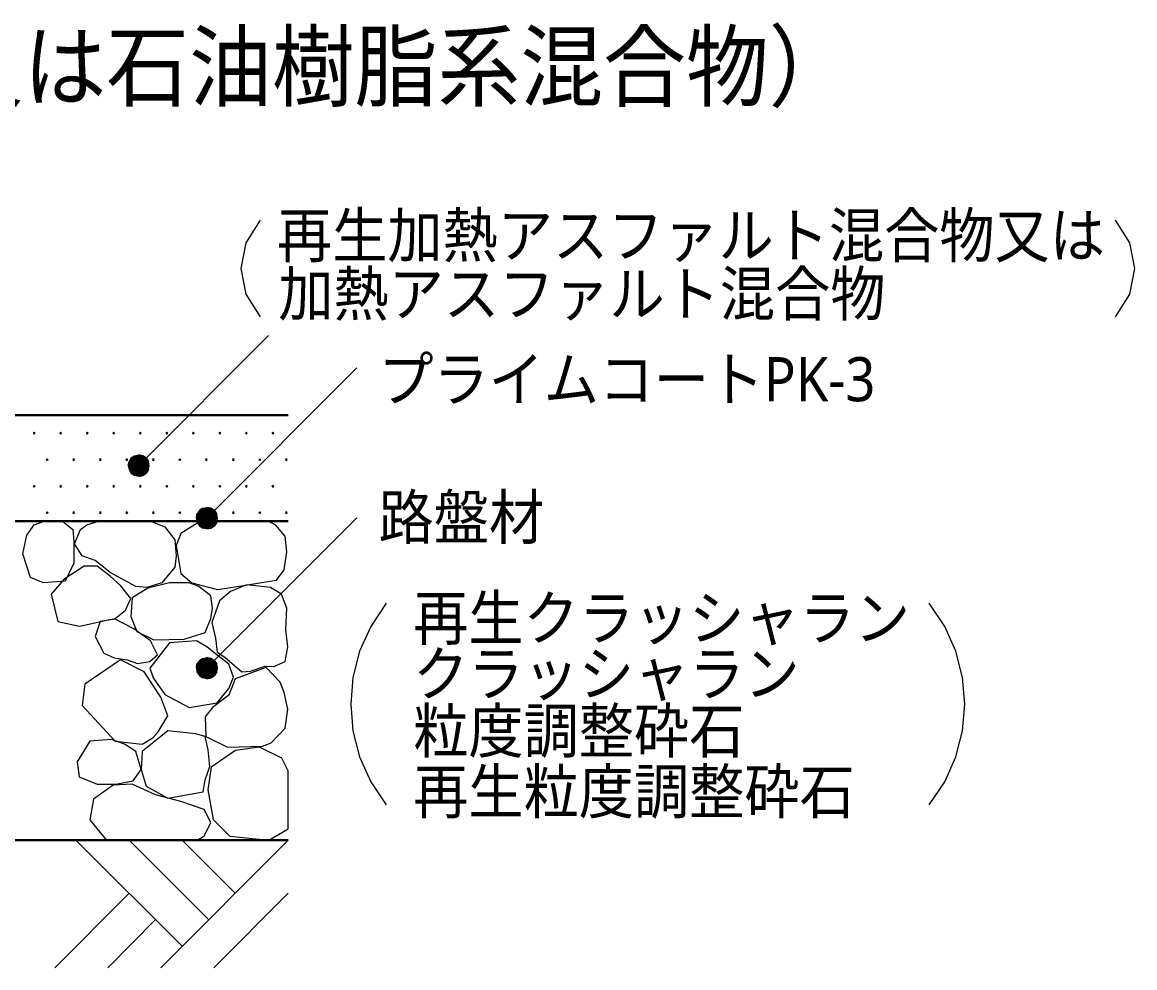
# Model space of a CAD drawing. Header units: millimetres. Extents: x 0 to 420, y 0 to 297.
# Drawn here: x 156.6 to 209, y 104.8 to 149.3 of the extents above; entities that cross this region are included whole.
import ezdxf
from ezdxf.enums import TextEntityAlignment as Align

# ---------------------------------------------------------------- set-up
doc = ezdxf.new("R2010")
doc.units = ezdxf.units.MM
doc.styles.add('kst32b', font='NotoSansJP-Variable.ttf')

msp = doc.modelspace()

# ---------------------------------------------------------------- hatches: boundary and pattern name
for points in [[(157.184, 130.027), (157.162, 130.006), (157.141, 129.984), (157.162, 129.963), (157.184, 129.942), (157.205, 129.963), (157.226, 129.984), (157.205, 130.006), (157.184, 130.027)], [(158.433, 130.027), (158.411, 130.006), (158.39, 129.984), (158.411, 129.963), (158.433, 129.942), (158.454, 129.963), (158.475, 129.984), (158.454, 130.006), (158.433, 130.027)], [(159.681, 130.027), (159.66, 130.006), (159.639, 129.984), (159.66, 129.963), (159.681, 129.942), (159.703, 129.963), (159.724, 129.984), (159.703, 130.006), (159.681, 130.027)], [(160.93, 130.027), (160.909, 130.006), (160.888, 129.984), (160.909, 129.963), (160.93, 129.942), (160.951, 129.963), (160.972, 129.984), (160.951, 130.006), (160.93, 130.027)], [(162.179, 130.027), (162.158, 130.006), (162.137, 129.984), (162.158, 129.963), (162.179, 129.942), (162.2, 129.963), (162.221, 129.984), (162.2, 130.006), (162.179, 130.027)], [(163.428, 130.027), (163.407, 130.006), (163.386, 129.984), (163.407, 129.963), (163.428, 129.942), (163.449, 129.963), (163.47, 129.984), (163.449, 130.006), (163.428, 130.027)], [(164.677, 130.027), (164.655, 130.006), (164.634, 129.984), (164.655, 129.963), (164.677, 129.942), (164.698, 129.963), (164.719, 129.984), (164.698, 130.006), (164.677, 130.027)], [(165.926, 130.027), (165.904, 130.006), (165.883, 129.984), (165.904, 129.963), (165.926, 129.942), (165.947, 129.963), (165.968, 129.984), (165.947, 130.006), (165.926, 130.027)], [(167.174, 130.027), (167.153, 130.006), (167.132, 129.984), (167.153, 129.963), (167.174, 129.942), (167.196, 129.963), (167.217, 129.984), (167.196, 130.006), (167.174, 130.027)], [(168.423, 130.027), (168.402, 130.006), (168.381, 129.984), (168.402, 129.963), (168.423, 129.942), (168.444, 129.963), (168.466, 129.984), (168.444, 130.006), (168.423, 130.027)], [(157.797, 128.778), (157.776, 128.757), (157.755, 128.736), (157.776, 128.714), (157.797, 128.693), (157.819, 128.714), (157.84, 128.736), (157.819, 128.757), (157.797, 128.778)], [(159.046, 128.778), (159.025, 128.757), (159.004, 128.736), (159.025, 128.714), (159.046, 128.693), (159.068, 128.714), (159.089, 128.736), (159.068, 128.757), (159.046, 128.778)], [(160.295, 128.778), (160.274, 128.757), (160.253, 128.736), (160.274, 128.714), (160.295, 128.693), (160.316, 128.714), (160.337, 128.736), (160.316, 128.757), (160.295, 128.778)], [(161.544, 128.778), (161.523, 128.757), (161.502, 128.736), (161.523, 128.714), (161.544, 128.693), (161.565, 128.714), (161.586, 128.736), (161.565, 128.757), (161.544, 128.778)], [(161.65, 128.27), (161.756, 128.101), (162.116, 128.46), (161.65, 128.27)], [(162.793, 128.778), (162.772, 128.757), (162.751, 128.736), (162.772, 128.714), (162.793, 128.693), (162.814, 128.714), (162.835, 128.736), (162.814, 128.757), (162.793, 128.778)], [(164.042, 128.778), (164.021, 128.757), (163.999, 128.736), (164.021, 128.714), (164.042, 128.693), (164.063, 128.714), (164.084, 128.736), (164.063, 128.757), (164.042, 128.778)], [(165.291, 128.778), (165.269, 128.757), (165.248, 128.736), (165.269, 128.714), (165.291, 128.693), (165.312, 128.714), (165.333, 128.736), (165.312, 128.757), (165.291, 128.778)], [(166.561, 128.778), (166.539, 128.757), (166.518, 128.736), (166.539, 128.714), (166.561, 128.693), (166.582, 128.714), (166.603, 128.736), (166.582, 128.757), (166.561, 128.778)], [(167.809, 128.778), (167.788, 128.757), (167.767, 128.736), (167.788, 128.714), (167.809, 128.693), (167.83, 128.714), (167.852, 128.736), (167.83, 128.757), (167.809, 128.778)], [(169.058, 128.778), (169.037, 128.757), (169.016, 128.736), (169.037, 128.714), (169.058, 128.693), (169.079, 128.714), (169.101, 128.736), (169.079, 128.757), (169.058, 128.778)], [(157.184, 127.529), (157.162, 127.508), (157.141, 127.487), (157.162, 127.466), (157.184, 127.444), (157.205, 127.466), (157.226, 127.487), (157.205, 127.508), (157.184, 127.529)], [(158.433, 127.529), (158.411, 127.508), (158.39, 127.487), (158.411, 127.466), (158.433, 127.444), (158.454, 127.466), (158.475, 127.487), (158.454, 127.508), (158.433, 127.529)], [(159.681, 127.529), (159.66, 127.508), (159.639, 127.487), (159.66, 127.466), (159.681, 127.444), (159.703, 127.466), (159.724, 127.487), (159.703, 127.508), (159.681, 127.529)], [(160.93, 127.529), (160.909, 127.508), (160.888, 127.487), (160.909, 127.466), (160.93, 127.444), (160.951, 127.466), (160.972, 127.487), (160.951, 127.508), (160.93, 127.529)], [(162.179, 127.529), (162.158, 127.508), (162.137, 127.487), (162.158, 127.466), (162.179, 127.444), (162.2, 127.466), (162.221, 127.487), (162.2, 127.508), (162.179, 127.529)], [(163.428, 127.529), (163.407, 127.508), (163.386, 127.487), (163.407, 127.466), (163.428, 127.444), (163.449, 127.466), (163.47, 127.487), (163.449, 127.508), (163.428, 127.529)], [(164.677, 127.529), (164.655, 127.508), (164.634, 127.487), (164.655, 127.466), (164.677, 127.444), (164.698, 127.466), (164.719, 127.487), (164.698, 127.508), (164.677, 127.529)], [(165.926, 127.529), (165.904, 127.508), (165.883, 127.487), (165.904, 127.466), (165.926, 127.444), (165.947, 127.466), (165.968, 127.487), (165.947, 127.508), (165.926, 127.529)], [(167.174, 127.529), (167.153, 127.508), (167.132, 127.487), (167.153, 127.466), (167.174, 127.444), (167.196, 127.466), (167.217, 127.487), (167.196, 127.508), (167.174, 127.529)], [(168.423, 127.529), (168.402, 127.508), (168.381, 127.487), (168.402, 127.466), (168.423, 127.444), (168.444, 127.466), (168.466, 127.487), (168.444, 127.508), (168.423, 127.529)], [(157.797, 126.28), (157.776, 126.259), (157.755, 126.238), (157.776, 126.217), (157.797, 126.196), (157.819, 126.217), (157.84, 126.238), (157.819, 126.259), (157.797, 126.28)], [(159.046, 126.28), (159.025, 126.259), (159.004, 126.238), (159.025, 126.217), (159.046, 126.196), (159.068, 126.217), (159.089, 126.238), (159.068, 126.259), (159.046, 126.28)], [(160.295, 126.28), (160.274, 126.259), (160.253, 126.238), (160.274, 126.217), (160.295, 126.196), (160.316, 126.217), (160.337, 126.238), (160.316, 126.259), (160.295, 126.28)], [(161.544, 126.28), (161.523, 126.259), (161.502, 126.238), (161.523, 126.217), (161.544, 126.196), (161.565, 126.217), (161.586, 126.238), (161.565, 126.259), (161.544, 126.28)], [(162.793, 126.28), (162.772, 126.259), (162.751, 126.238), (162.772, 126.217), (162.793, 126.196), (162.814, 126.217), (162.835, 126.238), (162.814, 126.259), (162.793, 126.28)], [(164.042, 126.28), (164.021, 126.259), (163.999, 126.238), (164.021, 126.217), (164.042, 126.196), (164.063, 126.217), (164.084, 126.238), (164.063, 126.259), (164.042, 126.28)], [(165.291, 126.28), (165.269, 126.259), (165.248, 126.238), (165.269, 126.217), (165.291, 126.196), (165.312, 126.217), (165.333, 126.238), (165.312, 126.259), (165.291, 126.28)], [(166.561, 126.28), (166.539, 126.259), (166.518, 126.238), (166.539, 126.217), (166.561, 126.196), (166.582, 126.217), (166.603, 126.238), (166.582, 126.259), (166.561, 126.28)], [(167.809, 126.28), (167.788, 126.259), (167.767, 126.238), (167.788, 126.217), (167.809, 126.196), (167.83, 126.217), (167.852, 126.238), (167.83, 126.259), (167.809, 126.28)], [(169.058, 126.28), (169.037, 126.259), (169.016, 126.238), (169.037, 126.217), (169.058, 126.196), (169.079, 126.217), (169.101, 126.238), (169.079, 126.259), (169.058, 126.28)], [(164.846, 125.793), (164.973, 125.624), (165.312, 125.984), (164.846, 125.793)], [(164.846, 118.745), (164.973, 118.576), (165.312, 118.935), (164.846, 118.745)]]:
    msp.add_hatch(color=7).paths.add_polyline_path(points)
h = msp.add_hatch(color=7)
h.paths.add_polyline_path([(162.306, 128.926), (162.116, 128.968), (162.116, 128.46), (162.306, 128.926)])
h.paths.add_polyline_path([(162.116, 128.968), (162.116, 128.46), (161.925, 128.926), (162.116, 128.968)])
h.paths.add_polyline_path([(162.116, 128.46), (161.925, 128.926), (161.756, 128.82), (162.116, 128.46)])
h = msp.add_hatch(color=7)
h.paths.add_polyline_path([(162.602, 128.46), (162.56, 128.651), (162.116, 128.46), (162.602, 128.46)])
h.paths.add_polyline_path([(162.56, 128.651), (162.116, 128.46), (162.454, 128.82), (162.56, 128.651)])
h.paths.add_polyline_path([(162.116, 128.46), (162.454, 128.82), (162.306, 128.926), (162.116, 128.46)])
h = msp.add_hatch(color=7)
h.paths.add_polyline_path([(161.756, 128.82), (161.65, 128.651), (162.116, 128.46), (161.756, 128.82)])
h.paths.add_polyline_path([(161.65, 128.651), (162.116, 128.46), (161.608, 128.46), (161.65, 128.651)])
h.paths.add_polyline_path([(162.116, 128.46), (161.608, 128.46), (161.65, 128.27), (162.116, 128.46)])
h = msp.add_hatch(color=7)
h.paths.add_polyline_path([(161.756, 128.101), (161.925, 127.995), (162.116, 128.46), (161.756, 128.101)])
h.paths.add_polyline_path([(161.925, 127.995), (162.116, 128.46), (162.116, 127.952), (161.925, 127.995)])
h.paths.add_polyline_path([(162.116, 128.46), (162.116, 127.952), (162.306, 127.995), (162.116, 128.46)])
h = msp.add_hatch(color=7)
h.paths.add_polyline_path([(162.306, 127.995), (162.454, 128.101), (162.116, 128.46), (162.306, 127.995)])
h.paths.add_polyline_path([(162.454, 128.101), (162.116, 128.46), (162.56, 128.27), (162.454, 128.101)])
h.paths.add_polyline_path([(162.116, 128.46), (162.56, 128.27), (162.602, 128.46), (162.116, 128.46)])
h = msp.add_hatch(color=7)
h.paths.add_polyline_path([(164.973, 126.344), (164.846, 126.175), (165.312, 125.984), (164.973, 126.344)])
h.paths.add_polyline_path([(164.846, 126.175), (165.312, 125.984), (164.825, 125.984), (164.846, 126.175)])
h.paths.add_polyline_path([(165.312, 125.984), (164.825, 125.984), (164.846, 125.793), (165.312, 125.984)])
h = msp.add_hatch(color=7)
h.paths.add_polyline_path([(165.502, 126.45), (165.312, 126.492), (165.312, 125.984), (165.502, 126.45)])
h.paths.add_polyline_path([(165.312, 126.492), (165.312, 125.984), (165.121, 126.45), (165.312, 126.492)])
h.paths.add_polyline_path([(165.312, 125.984), (165.121, 126.45), (164.973, 126.344), (165.312, 125.984)])
h = msp.add_hatch(color=7)
h.paths.add_polyline_path([(165.82, 125.984), (165.777, 126.175), (165.312, 125.984), (165.82, 125.984)])
h.paths.add_polyline_path([(165.777, 126.175), (165.312, 125.984), (165.671, 126.344), (165.777, 126.175)])
h.paths.add_polyline_path([(165.312, 125.984), (165.671, 126.344), (165.502, 126.45), (165.312, 125.984)])
h = msp.add_hatch(color=7)
h.paths.add_polyline_path([(164.973, 125.624), (165.121, 125.518), (165.312, 125.984), (164.973, 125.624)])
h.paths.add_polyline_path([(165.121, 125.518), (165.312, 125.984), (165.312, 125.476), (165.121, 125.518)])
h.paths.add_polyline_path([(165.312, 125.984), (165.312, 125.476), (165.502, 125.518), (165.312, 125.984)])
h = msp.add_hatch(color=7)
h.paths.add_polyline_path([(165.502, 125.518), (165.671, 125.624), (165.312, 125.984), (165.502, 125.518)])
h.paths.add_polyline_path([(165.671, 125.624), (165.312, 125.984), (165.777, 125.793), (165.671, 125.624)])
h.paths.add_polyline_path([(165.312, 125.984), (165.777, 125.793), (165.82, 125.984), (165.312, 125.984)])
h = msp.add_hatch(color=7)
h.paths.add_polyline_path([(165.502, 119.38), (165.312, 119.422), (165.312, 118.935), (165.502, 119.38)])
h.paths.add_polyline_path([(165.312, 119.422), (165.312, 118.935), (165.121, 119.38), (165.312, 119.422)])
h.paths.add_polyline_path([(165.312, 118.935), (165.121, 119.38), (164.973, 119.274), (165.312, 118.935)])
h = msp.add_hatch(color=7)
h.paths.add_polyline_path([(164.973, 119.274), (164.846, 119.126), (165.312, 118.935), (164.973, 119.274)])
h.paths.add_polyline_path([(164.846, 119.126), (165.312, 118.935), (164.825, 118.935), (164.846, 119.126)])
h.paths.add_polyline_path([(165.312, 118.935), (164.825, 118.935), (164.846, 118.745), (165.312, 118.935)])
h = msp.add_hatch(color=7)
h.paths.add_polyline_path([(164.973, 118.576), (165.121, 118.47), (165.312, 118.935), (164.973, 118.576)])
h.paths.add_polyline_path([(165.121, 118.47), (165.312, 118.935), (165.312, 118.427), (165.121, 118.47)])
h.paths.add_polyline_path([(165.312, 118.935), (165.312, 118.427), (165.502, 118.47), (165.312, 118.935)])
h = msp.add_hatch(color=7)
h.paths.add_polyline_path([(165.82, 118.935), (165.777, 119.126), (165.312, 118.935), (165.82, 118.935)])
h.paths.add_polyline_path([(165.777, 119.126), (165.312, 118.935), (165.671, 119.274), (165.777, 119.126)])
h.paths.add_polyline_path([(165.312, 118.935), (165.671, 119.274), (165.502, 119.38), (165.312, 118.935)])
h = msp.add_hatch(color=7)
h.paths.add_polyline_path([(165.502, 118.47), (165.671, 118.576), (165.312, 118.935), (165.502, 118.47)])
h.paths.add_polyline_path([(165.671, 118.576), (165.312, 118.935), (165.777, 118.745), (165.671, 118.576)])
h.paths.add_polyline_path([(165.312, 118.935), (165.777, 118.745), (165.82, 118.935), (165.312, 118.935)])

# ---------------------------------------------------------------- linework, layer by layer
at = {"lineweight": 13}
for points in [[(167.827, 140.019), (167.147, 138.948), (166.92, 137.742), (167.147, 136.536), (167.827, 135.465)], [(208.093, 135.465), (208.773, 136.536), (209, 137.742), (208.773, 138.948), (208.093, 140.019)], [(162.116, 128.46), (168.212, 134.578)], [(165.312, 125.984), (172.381, 133.054)], [(158.517, 125.836), (159.004, 125.455), (159.046, 124.883), (159.046, 123.867), (158.644, 123.021), (157.628, 122.936), (157.014, 123.19), (156.654, 124.312), (156.845, 125.18), (157.184, 125.667), (157.671, 125.836)], [(162.666, 125.836), (163.343, 125.582), (163.809, 124.968), (163.872, 124.206), (163.809, 123.677), (163.195, 122.936), (162.496, 122.724), (161.967, 122.767), (160.761, 123.423), (160.062, 123.994), (159.449, 124.206), (159.089, 124.777), (159.364, 125.455), (159.66, 125.667), (160.232, 125.836)], [(165.015, 125.836), (164.084, 125.264), (163.872, 124.693), (164.084, 123.38), (164.613, 122.936), (165.82, 122.618), (167.047, 122.809), (167.788, 122.936), (168.593, 123.063), (168.952, 123.55), (169.079, 124.396), (168.995, 125.137), (168.55, 125.667), (168.19, 125.836)], [(165.312, 118.935), (172.381, 126.005)], [(173.761, 121.981), (173.028, 120.891), (172.504, 119.717), (172.19, 118.488), (172.085, 117.232), (172.19, 115.975), (172.504, 114.746), (173.028, 113.573), (173.761, 112.482)], [(199.323, 112.482), (200.056, 113.573), (200.58, 114.746), (200.894, 115.975), (200.999, 117.232), (200.894, 118.488), (200.58, 119.717), (200.056, 120.891), (199.323, 121.981)], [(164.846, 110.829), (165.185, 111.019), (165.502, 111.654), (165.185, 112.268), (164.084, 112.649), (162.899, 112.966), (161.798, 113.453), (160.909, 113.411), (159.978, 112.755), (159.808, 111.781), (160.337, 111.125), (160.592, 110.829)], [(159.152, 110.829), (164.147, 105.833)], [(161.65, 110.829), (165.396, 107.082)], [(163.153, 104.817), (169.143, 110.829)], [(164.147, 110.829), (166.645, 108.331)], [(158.157, 104.817), (161.65, 108.331)], [(169.143, 108.331), (165.65, 104.817)], [(160.655, 104.817), (162.899, 107.082)]]:
    msp.add_lwpolyline(points, dxfattribs=at)
at = {"lineweight": 30}
for points in [[(134.154, 130.831), (169.143, 130.831)], [(134.154, 125.836), (169.143, 125.836)], [(134.154, 110.829), (169.143, 110.829)]]:
    msp.add_lwpolyline(points, dxfattribs=at)
at = {"lineweight": 0}
for points in [[(157.184, 130.027), (157.162, 130.006), (157.141, 129.984), (157.162, 129.963), (157.184, 129.942), (157.205, 129.963), (157.226, 129.984), (157.205, 130.006)], [(158.433, 130.027), (158.411, 130.006), (158.39, 129.984), (158.411, 129.963), (158.433, 129.942), (158.454, 129.963), (158.475, 129.984), (158.454, 130.006)], [(159.681, 130.027), (159.66, 130.006), (159.639, 129.984), (159.66, 129.963), (159.681, 129.942), (159.703, 129.963), (159.724, 129.984), (159.703, 130.006)], [(160.93, 130.027), (160.909, 130.006), (160.888, 129.984), (160.909, 129.963), (160.93, 129.942), (160.951, 129.963), (160.972, 129.984), (160.951, 130.006)], [(162.179, 130.027), (162.158, 130.006), (162.137, 129.984), (162.158, 129.963), (162.179, 129.942), (162.2, 129.963), (162.221, 129.984), (162.2, 130.006)], [(163.428, 130.027), (163.407, 130.006), (163.386, 129.984), (163.407, 129.963), (163.428, 129.942), (163.449, 129.963), (163.47, 129.984), (163.449, 130.006)], [(164.677, 130.027), (164.655, 130.006), (164.634, 129.984), (164.655, 129.963), (164.677, 129.942), (164.698, 129.963), (164.719, 129.984), (164.698, 130.006)], [(165.926, 130.027), (165.904, 130.006), (165.883, 129.984), (165.904, 129.963), (165.926, 129.942), (165.947, 129.963), (165.968, 129.984), (165.947, 130.006)], [(167.174, 130.027), (167.153, 130.006), (167.132, 129.984), (167.153, 129.963), (167.174, 129.942), (167.196, 129.963), (167.217, 129.984), (167.196, 130.006)], [(168.423, 130.027), (168.402, 130.006), (168.381, 129.984), (168.402, 129.963), (168.423, 129.942), (168.444, 129.963), (168.466, 129.984), (168.444, 130.006)], [(162.116, 128.46), (161.925, 128.926), (161.756, 128.82)], [(162.116, 128.968), (162.116, 128.46), (161.925, 128.926)], [(162.306, 128.926), (162.116, 128.968), (162.116, 128.46)], [(162.116, 128.46), (162.454, 128.82), (162.306, 128.926)], [(157.797, 128.778), (157.776, 128.757), (157.755, 128.736), (157.776, 128.714), (157.797, 128.693), (157.819, 128.714), (157.84, 128.736), (157.819, 128.757)], [(159.046, 128.778), (159.025, 128.757), (159.004, 128.736), (159.025, 128.714), (159.046, 128.693), (159.068, 128.714), (159.089, 128.736), (159.068, 128.757)], [(160.295, 128.778), (160.274, 128.757), (160.253, 128.736), (160.274, 128.714), (160.295, 128.693), (160.316, 128.714), (160.337, 128.736), (160.316, 128.757)], [(161.544, 128.778), (161.523, 128.757), (161.502, 128.736), (161.523, 128.714), (161.544, 128.693), (161.565, 128.714), (161.586, 128.736), (161.565, 128.757)], [(161.65, 128.651), (162.116, 128.46), (161.608, 128.46)], [(162.116, 128.46), (161.608, 128.46), (161.65, 128.27)], [(161.756, 128.82), (161.65, 128.651), (162.116, 128.46)], [(161.65, 128.27), (161.756, 128.101), (162.116, 128.46)], [(161.756, 128.101), (161.925, 127.995), (162.116, 128.46)], [(161.925, 127.995), (162.116, 128.46), (162.116, 127.952)], [(162.56, 128.651), (162.116, 128.46), (162.454, 128.82)], [(162.602, 128.46), (162.56, 128.651), (162.116, 128.46)], [(162.116, 128.46), (162.116, 127.952), (162.306, 127.995)], [(162.306, 127.995), (162.454, 128.101), (162.116, 128.46)], [(162.454, 128.101), (162.116, 128.46), (162.56, 128.27)], [(162.116, 128.46), (162.56, 128.27), (162.602, 128.46)], [(162.793, 128.778), (162.772, 128.757), (162.751, 128.736), (162.772, 128.714), (162.793, 128.693), (162.814, 128.714), (162.835, 128.736), (162.814, 128.757)], [(164.042, 128.778), (164.021, 128.757), (163.999, 128.736), (164.021, 128.714), (164.042, 128.693), (164.063, 128.714), (164.084, 128.736), (164.063, 128.757)], [(165.291, 128.778), (165.269, 128.757), (165.248, 128.736), (165.269, 128.714), (165.291, 128.693), (165.312, 128.714), (165.333, 128.736), (165.312, 128.757)], [(166.561, 128.778), (166.539, 128.757), (166.518, 128.736), (166.539, 128.714), (166.561, 128.693), (166.582, 128.714), (166.603, 128.736), (166.582, 128.757)], [(167.809, 128.778), (167.788, 128.757), (167.767, 128.736), (167.788, 128.714), (167.809, 128.693), (167.83, 128.714), (167.852, 128.736), (167.83, 128.757)], [(169.058, 128.778), (169.037, 128.757), (169.016, 128.736), (169.037, 128.714), (169.058, 128.693), (169.079, 128.714), (169.101, 128.736), (169.079, 128.757)], [(157.184, 127.529), (157.162, 127.508), (157.141, 127.487), (157.162, 127.466), (157.184, 127.444), (157.205, 127.466), (157.226, 127.487), (157.205, 127.508)], [(158.433, 127.529), (158.411, 127.508), (158.39, 127.487), (158.411, 127.466), (158.433, 127.444), (158.454, 127.466), (158.475, 127.487), (158.454, 127.508)], [(159.681, 127.529), (159.66, 127.508), (159.639, 127.487), (159.66, 127.466), (159.681, 127.444), (159.703, 127.466), (159.724, 127.487), (159.703, 127.508)], [(160.93, 127.529), (160.909, 127.508), (160.888, 127.487), (160.909, 127.466), (160.93, 127.444), (160.951, 127.466), (160.972, 127.487), (160.951, 127.508)], [(162.179, 127.529), (162.158, 127.508), (162.137, 127.487), (162.158, 127.466), (162.179, 127.444), (162.2, 127.466), (162.221, 127.487), (162.2, 127.508)], [(163.428, 127.529), (163.407, 127.508), (163.386, 127.487), (163.407, 127.466), (163.428, 127.444), (163.449, 127.466), (163.47, 127.487), (163.449, 127.508)], [(164.677, 127.529), (164.655, 127.508), (164.634, 127.487), (164.655, 127.466), (164.677, 127.444), (164.698, 127.466), (164.719, 127.487), (164.698, 127.508)], [(165.926, 127.529), (165.904, 127.508), (165.883, 127.487), (165.904, 127.466), (165.926, 127.444), (165.947, 127.466), (165.968, 127.487), (165.947, 127.508)], [(167.174, 127.529), (167.153, 127.508), (167.132, 127.487), (167.153, 127.466), (167.174, 127.444), (167.196, 127.466), (167.217, 127.487), (167.196, 127.508)], [(168.423, 127.529), (168.402, 127.508), (168.381, 127.487), (168.402, 127.466), (168.423, 127.444), (168.444, 127.466), (168.466, 127.487), (168.444, 127.508)], [(157.797, 126.28), (157.776, 126.259), (157.755, 126.238), (157.776, 126.217), (157.797, 126.196), (157.819, 126.217), (157.84, 126.238), (157.819, 126.259)], [(159.046, 126.28), (159.025, 126.259), (159.004, 126.238), (159.025, 126.217), (159.046, 126.196), (159.068, 126.217), (159.089, 126.238), (159.068, 126.259)], [(160.295, 126.28), (160.274, 126.259), (160.253, 126.238), (160.274, 126.217), (160.295, 126.196), (160.316, 126.217), (160.337, 126.238), (160.316, 126.259)], [(161.544, 126.28), (161.523, 126.259), (161.502, 126.238), (161.523, 126.217), (161.544, 126.196), (161.565, 126.217), (161.586, 126.238), (161.565, 126.259)], [(162.793, 126.28), (162.772, 126.259), (162.751, 126.238), (162.772, 126.217), (162.793, 126.196), (162.814, 126.217), (162.835, 126.238), (162.814, 126.259)], [(164.042, 126.28), (164.021, 126.259), (163.999, 126.238), (164.021, 126.217), (164.042, 126.196), (164.063, 126.217), (164.084, 126.238), (164.063, 126.259)], [(164.973, 126.344), (164.846, 126.175), (165.312, 125.984)], [(165.312, 125.984), (165.121, 126.45), (164.973, 126.344)], [(165.312, 126.492), (165.312, 125.984), (165.121, 126.45)], [(165.291, 126.28), (165.269, 126.259), (165.248, 126.238), (165.269, 126.217), (165.291, 126.196), (165.312, 126.217), (165.333, 126.238), (165.312, 126.259)], [(165.502, 126.45), (165.312, 126.492), (165.312, 125.984)], [(165.312, 125.984), (165.671, 126.344), (165.502, 126.45)], [(165.777, 126.175), (165.312, 125.984), (165.671, 126.344)], [(166.561, 126.28), (166.539, 126.259), (166.518, 126.238), (166.539, 126.217), (166.561, 126.196), (166.582, 126.217), (166.603, 126.238), (166.582, 126.259)], [(167.809, 126.28), (167.788, 126.259), (167.767, 126.238), (167.788, 126.217), (167.809, 126.196), (167.83, 126.217), (167.852, 126.238), (167.83, 126.259)], [(169.058, 126.28), (169.037, 126.259), (169.016, 126.238), (169.037, 126.217), (169.058, 126.196), (169.079, 126.217), (169.101, 126.238), (169.079, 126.259)], [(164.846, 126.175), (165.312, 125.984), (164.825, 125.984)], [(165.312, 125.984), (164.825, 125.984), (164.846, 125.793)], [(164.846, 125.793), (164.973, 125.624), (165.312, 125.984)], [(164.973, 125.624), (165.121, 125.518), (165.312, 125.984)], [(165.121, 125.518), (165.312, 125.984), (165.312, 125.476)], [(165.82, 125.984), (165.777, 126.175), (165.312, 125.984)], [(165.312, 125.984), (165.312, 125.476), (165.502, 125.518)], [(165.502, 125.518), (165.671, 125.624), (165.312, 125.984)], [(165.671, 125.624), (165.312, 125.984), (165.777, 125.793)], [(165.312, 125.984), (165.777, 125.793), (165.82, 125.984)], [(165.312, 119.422), (165.312, 118.935), (165.121, 119.38)], [(165.502, 119.38), (165.312, 119.422), (165.312, 118.935)], [(164.846, 119.126), (165.312, 118.935), (164.825, 118.935)], [(165.312, 118.935), (164.825, 118.935), (164.846, 118.745)], [(164.973, 119.274), (164.846, 119.126), (165.312, 118.935)], [(164.846, 118.745), (164.973, 118.576), (165.312, 118.935)], [(165.312, 118.935), (165.121, 119.38), (164.973, 119.274)], [(164.973, 118.576), (165.121, 118.47), (165.312, 118.935)], [(165.121, 118.47), (165.312, 118.935), (165.312, 118.427)], [(165.312, 118.935), (165.671, 119.274), (165.502, 119.38)], [(165.777, 119.126), (165.312, 118.935), (165.671, 119.274)], [(165.82, 118.935), (165.777, 119.126), (165.312, 118.935)], [(165.312, 118.935), (165.312, 118.427), (165.502, 118.47)], [(165.502, 118.47), (165.671, 118.576), (165.312, 118.935)], [(165.671, 118.576), (165.312, 118.935), (165.777, 118.745)], [(165.312, 118.935), (165.777, 118.745), (165.82, 118.935)]]:
    msp.add_lwpolyline(points, close=True, dxfattribs=at)
at = {"lineweight": 13}
for points in [[(160.592, 121.179), (160.994, 121.264), (161.48, 121.645), (161.735, 122.195), (161.248, 122.809), (160.761, 123.254), (160.147, 123.719), (159.533, 123.719), (158.602, 123.105), (157.988, 122.407), (158.305, 121.116), (159.321, 120.904), (159.893, 121.031)], [(165.502, 121.264), (165.587, 121.751), (165.502, 122.322), (164.931, 122.767), (164.486, 122.936), (163.555, 122.936), (162.539, 122.682), (161.798, 122.237), (161.735, 121.348), (162.01, 120.65), (162.814, 120.248), (164.253, 120.29), (165.227, 120.608)], [(168.063, 119.02), (168.466, 118.999), (168.995, 119.232), (169.122, 119.93), (169.037, 120.735), (169.079, 121.751), (168.825, 122.407), (168.317, 122.724), (167.174, 122.851), (166.434, 122.534), (165.904, 122.089), (165.545, 121.073), (165.714, 120.333), (165.799, 119.676), (166.158, 119.443), (166.963, 118.745), (167.365, 118.787)], [(161.565, 119.317), (162.052, 119.147), (162.624, 119.232), (162.983, 119.549), (162.666, 120.205), (161.883, 120.777), (160.994, 121.221), (160.295, 121.116), (160.062, 120.417), (160.465, 119.634), (160.951, 119.401)], [(165.799, 117.284), (166.349, 117.962), (166.561, 118.491), (166.349, 119.105), (165.714, 119.592), (165.312, 119.93), (164.825, 120.205), (163.555, 120.121), (162.624, 118.914), (162.793, 118.47), (163.343, 117.687), (164.486, 117.073)], [(162.793, 115.655), (163.026, 115.93), (163.47, 116.671), (163.153, 117.56), (162.37, 118.745), (161.248, 119.317), (159.576, 118.173), (159.449, 117.158), (160.994, 115.485), (162.264, 115.337)], [(167.936, 115.252), (168.338, 115.401), (168.995, 116.099), (169.122, 116.988), (168.952, 117.771), (168.762, 118.258), (168.106, 118.957), (167.534, 118.745), (166.645, 118.427), (166.349, 117.644), (165.587, 117.073), (165.227, 116.628), (165.269, 115.697), (166.285, 115.21)], [(165.227, 113.665), (165.46, 114.3), (165.375, 115.083), (165.227, 115.697), (164.783, 115.824), (163.47, 115.972), (162.264, 114.998), (162.221, 114.152), (162.454, 113.369), (163.47, 112.797), (165.142, 113.093)], [(161.036, 113.453), (161.84, 113.623), (162.221, 114.152), (161.967, 114.998), (161.438, 115.337), (160.824, 115.57), (159.808, 115.485), (159.216, 114.512), (159.3, 113.813), (160.147, 113.453)], [(169.143, 114.088), (168.846, 114.681), (167.788, 115.21), (166.666, 115.041), (165.523, 114.258), (165.354, 113.199), (165.608, 111.802), (166.391, 111.019), (168.233, 110.829), (169.143, 111.358)]]:
    msp.add_lwpolyline(points, close=True, dxfattribs=at)

# ---------------------------------------------------------------- texts
at = {"style": 'kst32b'}
for s, height, p, p2 in [('又は石油樹脂系混合物）', 3.1187, (152.782, 145.69), (195.664, 145.69)), ('再生加熱アスファルト混合物又は', 2.07913, (168.614, 138.261), (207.597, 138.261)), ('加熱アスファルト混合物', 2.07913, (168.677, 135.509), (197.265, 135.509)), ('プライムコートPK-3', 2.07913, (173.397, 131.487), (196.788, 131.487)), ('路盤材', 2.0791, (173.397, 124.989), (181.194, 124.989)), ('再生クラッシャラン', 2.0791, (175.027, 120.248), (198.417, 120.248)), ('クラッシャラン', 2.0791, (175.027, 117.623), (193.22, 117.623)), ('粒度調整砕石', 2.0791, (175.027, 114.935), (190.621, 114.935)), ('再生粒度調整砕石', 2.0791, (175.027, 112.077), (195.818, 112.077))]:
    msp.add_text(s, height=height, dxfattribs=at).set_placement(p, p2, align=Align.FIT)

doc.saveas('drawing.dxf')
